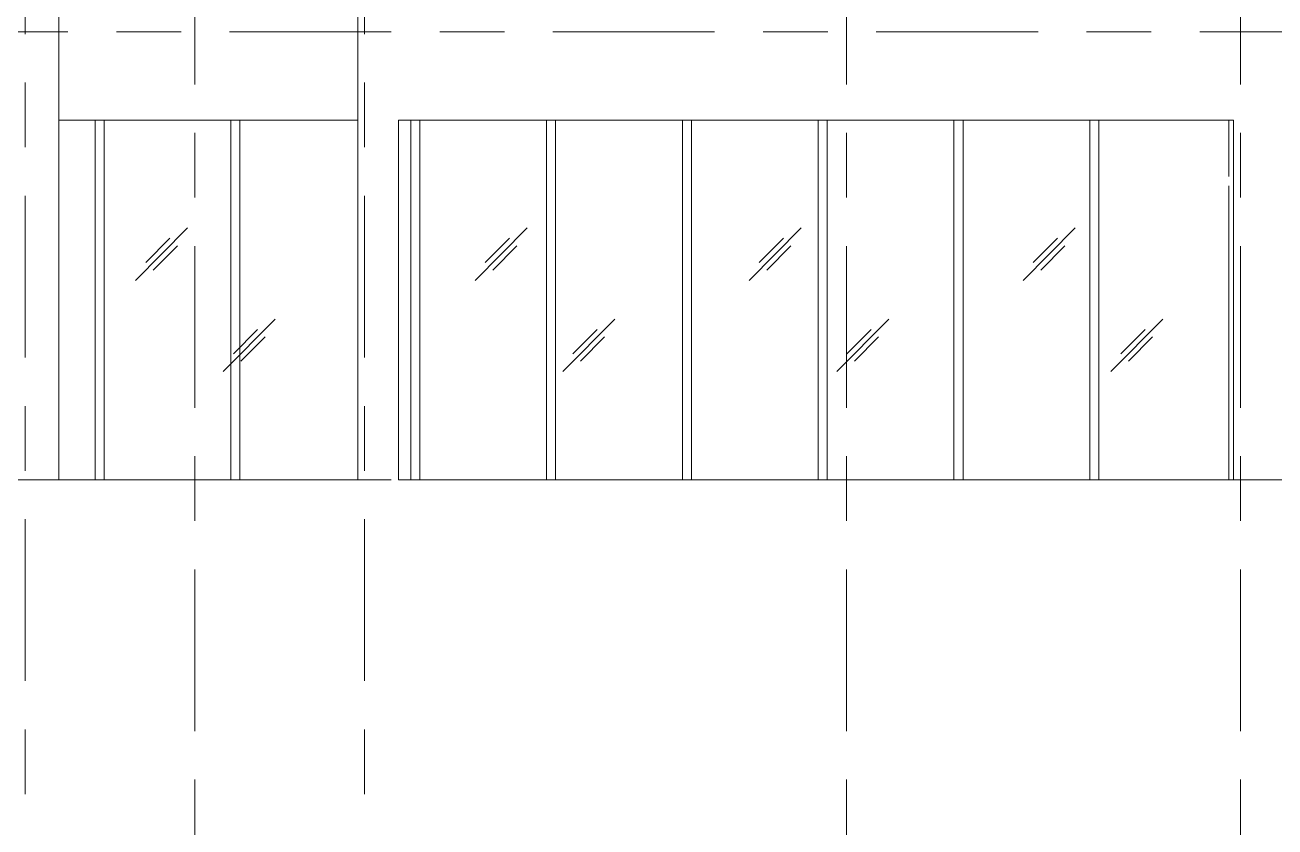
# Model space of a CAD drawing. Header units: millimetres. Extents: x -99196 to 15601, y -9661 to 93550.
# Drawn here: x -25951 to -16746, y 16044 to 21950 of the extents above; entities that cross this region are included whole.
import ezdxf

# ---------------------------------------------------------------- set-up
doc = ezdxf.new("R2010")
doc.units = ezdxf.units.MM
doc.linetypes.add('Centre', pattern=[31.75, 6.35, -4.7625, 15.875, -4.7625])
for name, color, linetype, lineweight in [('A-GLAZ-CWMG', 55, 'Continuous', 5), ('KINH', 152, 'Continuous', 5), ('NET-THAY', 2, 'Continuous', 9), ('TRUC', 225, 'Continuous', 5)]:
    doc.layers.add(name, color=color, linetype=linetype, lineweight=lineweight)

# ---------------------------------------------------------------- blocks, each defined once
blk = doc.blocks.new('System Panel - Glazed-V14-MẶT ĐỨNG 14-1')
at = {"layer": 'KINH'}
blk.add_line((-26015.6, 11000), (-26015.6, 13166.7), dxfattribs=at)
blk = doc.blocks.new('System Panel - Glazed-V109-MẶT ĐỨNG 14-1')
at = {"layer": 'KINH'}
blk.add_line((-24368.3, 18600), (-23500.5, 18600), dxfattribs=at)
blk = doc.blocks.new('System Panel - Glazed-V110-MẶT ĐỨNG 14-1')
at = {"layer": 'KINH'}
blk.add_line((-25368.3, 18600), (-24434.9, 18600), dxfattribs=at)
blk = doc.blocks.new('System Panel - Glazed-1983248-MẶT ĐỨNG 14-1')
at = {"layer": 'KINH'}
blk.add_line((-25700.5, 18600), (-25434.9, 18600), dxfattribs=at)
blk = doc.blocks.new('System Panel - Glazed-V111-MẶT ĐỨNG 14-1')
at = {"layer": 'KINH'}
blk.add_line((-17085.4, 20833.3), (-17085.4, 21250), dxfattribs=at)
blk = doc.blocks.new('Rectangular Mullion - Rectangular Mullion-1978183-MẶT ĐỨNG 14-1')
at = {"layer": 'A-GLAZ-CWMG'}
for p, q in [((-9133.7, 2200), (-9133.7, 0)), ((-9067.1, 2200), (-9067.1, 0))]:
    blk.add_line(p, q, dxfattribs=at)
blk = doc.blocks.new('Rectangular Mullion - Rectangular Mullion-1978184-MẶT ĐỨNG 14-1')
at = {"layer": 'A-GLAZ-CWMG'}
for p, q in [((-18110.1, 21250), (-18110.1, 20800)), ((-18043.4, 21250), (-18043.4, 20800))]:
    blk.add_line(p, q, dxfattribs=at)
blk = doc.blocks.new('Rectangular Mullion - Rectangular Mullion-V118-MẶT ĐỨNG 14-1')
at = {"layer": 'A-GLAZ-CWMG'}
for p, q in [((-24434.9, 20800), (-24434.9, 18600)), ((-24368.3, 20800), (-24368.3, 18600)), ((-24368.3, 18600), (-24434.9, 18600))]:
    blk.add_line(p, q, dxfattribs=at)
blk = doc.blocks.new('Rectangular Mullion - Rectangular Mullion-V119-MẶT ĐỨNG 14-1')
at = {"layer": 'A-GLAZ-CWMG'}
for p, q in [((-24434.9, 21250), (-24368.3, 21250)), ((-24434.9, 21250), (-24434.9, 20800)), ((-24368.3, 21250), (-24368.3, 20800))]:
    blk.add_line(p, q, dxfattribs=at)

msp = doc.modelspace()

# ---------------------------------------------------------------- hatches: boundary and pattern name
at = {"layer": 'KINH'}
h = msp.add_hatch(dxfattribs=at)
h.set_pattern_fill('FP_11', color=256, angle=360, style=0, pattern_type=2)
h.set_pattern_definition([(45.204, (-35095.6, 7951.6), (0.002, 2032), [252.7, -2610.8]), (45.204, (-35150.4, 8006.7), (0.002, 2032), [252.7, -2610.8]), (45.204, (-35225.7, 7875.7), (0.002, 2032), [544.27, -2319.24]), (45.204, (-36467.5, 9313), (0.002, 2032), [252.7, -2610.8]), (45.204, (-36522.3, 9368.2), (0.002, 2032), [252.7, -2610.8]), (45.204, (-36597.7, 9237.1), (0.002, 2032), [544.27, -2319.24])])
h.paths.add_polyline_path([(-23500.5, 18600), (-23500.5, 21250), (-25700.5, 21250), (-25700.5, 18600)])
h = msp.add_hatch(dxfattribs=at)
h.set_pattern_fill('FP_11', color=256, angle=360, style=0, pattern_type=2)
h.set_pattern_definition([(45.204, (-32595.6, 7951.6), (0.002, 2032), [252.7, -2610.8]), (45.204, (-32650.4, 8006.7), (0.002, 2032), [252.7, -2610.8]), (45.204, (-32725.7, 7875.7), (0.002, 2032), [544.27, -2319.24]), (45.204, (-33967.5, 9313), (0.002, 2032), [252.7, -2610.8]), (45.204, (-34022.3, 9368.2), (0.002, 2032), [252.7, -2610.8]), (45.204, (-34097.7, 9237.1), (0.002, 2032), [544.27, -2319.24])])
h.paths.add_polyline_path([(-17000.5, 18600), (-17000.5, 21250), (-23200.5, 21250), (-23200.5, 18600)])

# ---------------------------------------------------------------- linework, layer by layer
at = {"layer": 'NET-THAY'}
for p, q in [((-20000.5, 21250), (-23200.5, 21250)), ((-17050.5, 21250), (-20000.5, 21250)), ((-25700.5, 18600), (-25434.9, 18600)), ((-25368.3, 18600), (-24434.9, 18600)), ((-24368.3, 18600), (-23500.5, 18600)), ((-23200.5, 18600), (-17050.5, 18600))]:
    msp.add_line(p, q, dxfattribs=at)
for points in [[(-25700.4, 91900), (-25700.5, 21250)], [(-23500.5, 21250), (-23500.5, 91900)], [(-25700.5, 21250), (-23500.5, 21250)]]:
    msp.add_lwpolyline(points, dxfattribs=at)
for points in [[(-23500.5, 21250), (-25700.5, 21250), (-25700.5, 18600), (-23500.5, 18600)], [(-23200.5, 21250), (-17050.5, 21250), (-17050.5, 18600), (-23200.5, 18600)]]:
    msp.add_lwpolyline(points, close=True, dxfattribs=at)
at = {"layer": 'TRUC', "linetype": 'Centre', "ltscale": 75}
for p, q in [((-25950.5, -7525.8), (-25950.5, 91838.4)), ((-24700.5, -5514.5), (-24700.5, 91838.4)), ((-23450.5, -7525.8), (-23450.5, 91838.4)), ((-19900.5, -5514.5), (-19900.5, 91838.4)), ((-17000.5, -5514.5), (-17000.5, 91838.4)), ((-99096.4, 21900), (15600.6, 21900)), ((-99096.4, 18600), (15600.6, 18600))]:
    msp.add_line(p, q, dxfattribs=at)

# ---------------------------------------------------------------- block references
at = {"layer": 'A-GLAZ-CWMG'}
for name, p in [('Rectangular Mullion - Rectangular Mullion-V119-MẶT ĐỨNG 14-1', (-1000, 0)), ('Rectangular Mullion - Rectangular Mullion-V119-MẶT ĐỨNG 14-1', (0, 0)), ('Rectangular Mullion - Rectangular Mullion-1978184-MẶT ĐỨNG 14-1', (-5000, 0)), ('Rectangular Mullion - Rectangular Mullion-1978184-MẶT ĐỨNG 14-1', (-4000, 0)), ('Rectangular Mullion - Rectangular Mullion-1978184-MẶT ĐỨNG 14-1', (-3000, 0)), ('Rectangular Mullion - Rectangular Mullion-1978184-MẶT ĐỨNG 14-1', (-2000, 0)), ('Rectangular Mullion - Rectangular Mullion-1978184-MẶT ĐỨNG 14-1', (-1000, 0)), ('Rectangular Mullion - Rectangular Mullion-1978184-MẶT ĐỨNG 14-1', (0, 0)), ('Rectangular Mullion - Rectangular Mullion-V118-MẶT ĐỨNG 14-1', (-1000, 0)), ('Rectangular Mullion - Rectangular Mullion-V118-MẶT ĐỨNG 14-1', (0, 0)), ('Rectangular Mullion - Rectangular Mullion-1978183-MẶT ĐỨNG 14-1', (-13976.3, 18600)), ('Rectangular Mullion - Rectangular Mullion-1978183-MẶT ĐỨNG 14-1', (-12976.3, 18600)), ('Rectangular Mullion - Rectangular Mullion-1978183-MẶT ĐỨNG 14-1', (-11976.3, 18600)), ('Rectangular Mullion - Rectangular Mullion-1978183-MẶT ĐỨNG 14-1', (-10976.3, 18600)), ('Rectangular Mullion - Rectangular Mullion-1978183-MẶT ĐỨNG 14-1', (-9976.3, 18600)), ('Rectangular Mullion - Rectangular Mullion-1978183-MẶT ĐỨNG 14-1', (-8976.3, 18600))]:
    msp.add_blockref(name, p, dxfattribs=at)
at = {"layer": 'KINH'}
for name, p in [('System Panel - Glazed-V111-MẶT ĐỨNG 14-1', (0, 0)), ('System Panel - Glazed-V14-MẶT ĐỨNG 14-1', (8930.2, 7600)), ('System Panel - Glazed-1983248-MẶT ĐỨNG 14-1', (0, 0)), ('System Panel - Glazed-V110-MẶT ĐỨNG 14-1', (0, 0)), ('System Panel - Glazed-V109-MẶT ĐỨNG 14-1', (0, 0))]:
    msp.add_blockref(name, p, dxfattribs=at)

doc.saveas('drawing.dxf')
